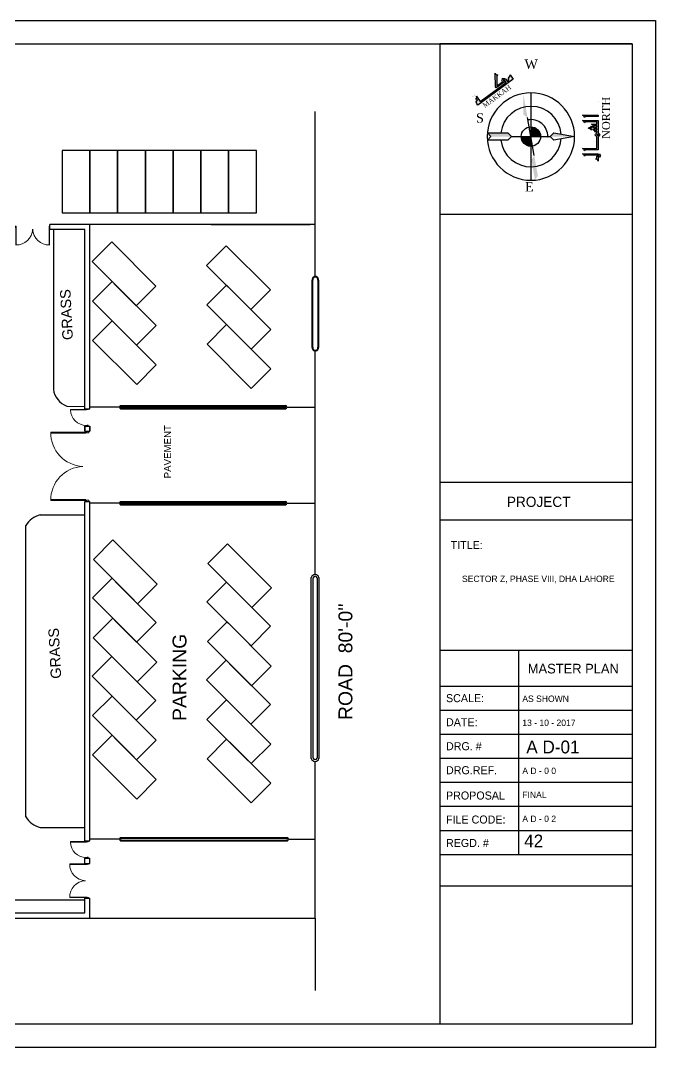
# Model space of a CAD drawing. Header units: inches. Extents: x -6210 to 141093, y -2740 to 21225.
# Drawn here: x 73746 to 75943, y 5086 to 8639 of the extents above; entities that cross this region are included whole.
import ezdxf
from ezdxf.enums import TextEntityAlignment as Align

# ---------------------------------------------------------------- set-up
doc = ezdxf.new("R2010")
doc.units = ezdxf.units.IN
doc.header["$LTSCALE"] = 100
doc.header["$MEASUREMENT"] = 0
doc.linetypes.add('ACAD_ISO02W100', pattern=[15, 12, -3])
for name, color, linetype in [('1text', 6, 'Continuous'), ('boundary wall', 37, 'Continuous'), ('car area', 53, 'Continuous'), ('pavement', 31, 'Continuous'), ('road', 253, 'Continuous'), ('SEAL', 5, 'Continuous'), ('walls', 1, 'Continuous')]:
    doc.layers.add(name, color=color, linetype=linetype)
doc.layers.add('DOOR', color=11, linetype='Continuous', lineweight=5)
doc.styles.add('ROMAND', font='stylu.ttf', dxfattribs={"height": 2})
doc.styles.add('SEAL TEXT', font='stylu.ttf', dxfattribs={"height": 4})
doc.styles.get("Standard").update_dxf_attribs({"font": 'arial.ttf', "height": 4})
doc.styles.add('step1', font='times.ttf')

# ---------------------------------------------------------------- blocks, each defined once
blk = doc.blocks.new('D')
at = {"layer": 'DOOR'}
for p, q in [((73476.8, 10997.4), (73476.8, 10955.3)), ((73478, 10955.3), (73478, 10997.4)), ((73557.4, 10955.3), (73557.4, 10997.4)), ((73558.5, 10997.4), (73558.5, 10955.3)), ((73475.7, 10955.4), (73476.8, 10955.4)), ((73475.7, 10952), (73475.7, 10955.4)), ((73477.4, 10952), (73475.7, 10952)), ((73476.8, 10955.4), (73476.8, 10954.2)), ((73476.8, 10955.3), (73478, 10955.3)), ((73476.8, 10954.2), (73477.4, 10954.2)), ((73477.4, 10954.2), (73477.4, 10952)), ((73558.5, 10955.3), (73557.4, 10955.3)), ((73557.9, 10954.2), (73557.9, 10952)), ((73558.5, 10954.2), (73557.9, 10954.2)), ((73557.9, 10952), (73559.7, 10952)), ((73559.7, 10955.4), (73558.5, 10955.4)), ((73558.5, 10955.4), (73558.5, 10954.2)), ((73559.7, 10952), (73559.7, 10955.4))]:
    blk.add_line(p, q, dxfattribs=at)
for centre, start, end in [((73477.4, 10957.1), 2.7057, 90.8209), ((73557.9, 10957.1), 89.1791, 177.2943)]:
    blk.add_arc(centre, 40.3, start, end, dxfattribs=at)
blk = doc.blocks.new('D1')
for points in [[(1.5, 40.9), (1.5, 1.9), (3, 1.9), (3, 40.9)], [(1.5, 0.4), (2.2, 0.4), (2.2, -1.9), (0, -1.9), (0, 1.9), (1.5, 1.9)], [(42, 1.9), (42, -1.9), (39.8, -1.9), (39.8, 0.4), (40.5, 0.4), (40.5, 1.9)]]:
    blk.add_lwpolyline(points, close=True)
blk.add_arc((1.5, 1.9), 39, 0, 88.1502)

msp = doc.modelspace()

# ---------------------------------------------------------------- hatches: boundary and pattern name
at = {"layer": 'SEAL'}
h = msp.add_hatch(color=1, dxfattribs=at)
h.paths.add_polyline_path([(75439.97182, 8450.30065), (75439.24308, 8445.74212, 0.4639651446), (75435.69221, 8431.20718), (75430.41126, 8427.36318), (75424.64525, 8435.2846, 0.3360676352), (75416.14827, 8437.84958, -0.3401326613), (75413.02185, 8438.76657, -0.3401326614), (75412.93362, 8435.50963, 0.3360676352), (75412.76311, 8426.63559), (75393.80361, 8412.83496), (75393.20925, 8445.23662, -0.3495815692), (75396.46141, 8449.51947, 0.3397814778), (75396.77971, 8450.13942, -0.3191193435), (75388.11151, 8456.57047), (75388.97821, 8409.32254), (75391.86121, 8405.36183), (75419.60683, 8425.55788), (75416.728, 8429.51286, -1.0014481943), (75420.68871, 8432.39587), (75426.45055, 8424.48017), (75336.40003, 8358.93236), (75323.48875, 8376.67006, -0.3191193435), (75320.45471, 8366.31194, 0.3397814778), (75321.08255, 8366.0095, -0.348589414), (75326.24799, 8364.57185), (75326.68128, 8363.97658, 0.4137593405), (75324.51694, 8350.30142), (75327.42794, 8346.30225), (75450.47641, 8435.86929)])
h.paths.add_polyline_path([(75439.65292, 8434.09019, -0.4142135624), (75440.73063, 8440.9339), (75443.61363, 8436.97319)], flags=16)
h.paths.add_polyline_path([(75332.44729, 8356.05516), (75328.48658, 8353.17216, -0.4142135624), (75329.56429, 8360.01587)], flags=16)
h.paths.add_polyline_path([(75318.73629, 8381.73074, 1), (75314.78355, 8378.85354, 1)], flags=17)
h.paths.add_polyline_path([(75312.79696, 8377.4075, 1), (75308.84422, 8374.5303, 1)], flags=17)
h = msp.add_hatch(color=1, dxfattribs=at)
h.paths.add_polyline_path([(75690.26482, 8293.11526, -0.3191193435), (75696.85377, 8284.56646, 0.3397814778), (75697.46778, 8284.89608, -0.3495815692), (75701.68669, 8288.22625), (75739.8725, 8288.22625), (75739.8725, 8280.05161), (75720.89776, 8280.05161, -0.3191193435), (75727.4867, 8271.50281, 0.3397814778), (75728.10071, 8271.83243, -0.3364379126), (75732.2817, 8275.1626), (75739.8725, 8275.1626), (75739.8725, 8270.48714), (75724.21399, 8270.48714, -0.3191193435), (75730.80294, 8261.93835, 0.3397814778), (75731.41695, 8262.26796, -0.3495815692), (75735.63841, 8265.59813), (75739.8725, 8265.59813), (75739.8725, 8260.92268), (75727.45281, 8260.92268, -0.3191193435), (75734.04175, 8252.37388, 0.3397814778), (75734.65576, 8252.7035, -0.3495815692), (75738.88184, 8256.03367), (75739.8725, 8256.03367), (75739.8725, 8249.9034, 0.2451985182), (75735.23817, 8244.92929, -0.3373722318), (75732.67695, 8242.97533, -0.3370545346), (75735.24044, 8241.01317, 0.2448904523), (75739.8725, 8236.04729), (75739.8725, 8196.43925), (75690.2595, 8196.43925, -0.3191193435), (75696.84844, 8187.89045, 0.3397814778), (75697.46245, 8188.22007, -0.3495815692), (75701.68002, 8191.55024), (75744.77137, 8191.55024), (75744.77137, 8236.04729, 0.7071067812), (75744.77137, 8249.9034), (75744.77137, 8293.11526)])
h.paths.add_polyline_path([(75742.32193, 8240.52591, -1), (75742.32193, 8245.42478, -1)], flags=16)
h.paths.add_polyline_path([(75690.24817, 8311.62525, -0.3191193435), (75696.83711, 8303.07646, 0.3397814778), (75697.45112, 8303.40608, -0.3495815692), (75701.66869, 8306.73624), (75744.76004, 8306.73624), (75744.76004, 8311.62525)])
h.paths.add_polyline_path([(75690.2595, 8177.96757, -0.3191193435), (75696.84844, 8169.41877, 0.3397814778), (75697.46245, 8169.74839, -0.3495815692), (75701.68431, 8173.07856), (75744.77137, 8173.07856, -1.0009002003), (75744.77137, 8169.21215), (75739.87598, 8169.21215), (75739.87598, 8163.85374, -0.3495815692), (75736.54581, 8159.63617, 0.3397814778), (75736.21619, 8159.02216, -0.3191193435), (75744.76499, 8152.43322), (75744.76499, 8164.31328, 0.3374609579), (75751.35627, 8169.31372, -0.3226431115), (75753.88936, 8171.14042, -0.3226431115), (75751.35627, 8172.96712, 0.3366570058), (75744.7847, 8177.96757)])
h.paths.add_polyline_path([(75720.2257, 8272.59539, 1), (75720.2257, 8267.70638, 1)], flags=17)
h.paths.add_polyline_path([(75720.2257, 8265.13044, 1), (75720.2257, 8260.24143, 1)], flags=17)
h.paths.add_polyline_path([(75713.76086, 8263.97391, 1), (75713.76086, 8268.86292, 1)], flags=17)

# ---------------------------------------------------------------- linework, layer by layer
at = {"layer": 'boundary wall'}
for p, q in [((74405.63403, 7933.33714), (73847.63403, 7933.34839)), ((73847.63403, 7915.41252), (73847.63403, 7933.34839)), ((73985.63403, 7295.5528), (73985.63403, 7933.3928)), ((74765.63403, 7933.32989), (74405.63403, 7933.3928)), ((74405.63403, 7933.3928), (74747.63403, 7933.3928)), ((73967.63403, 7915.41252), (73847.63403, 7915.41252)), ((73967.63403, 7295.5528), (73967.63403, 7915.41252)), ((73967.63403, 7295.5528), (73985.63403, 7295.5528)), ((73967.63403, 7235.5528), (73985.63403, 7235.5528)), ((73967.63403, 7235.5528), (73967.63403, 7217.5528)), ((73967.63403, 7217.5528), (73967.63403, 7235.5528)), ((73967.63403, 7217.5528), (73985.63403, 7217.5528)), ((73985.63403, 7217.5528), (73985.63403, 7235.5528)), ((73985.63403, 7235.5528), (73985.63403, 7217.5528)), ((73967.63403, 6974.5528), (73985.63403, 6974.5528)), ((73967.63403, 5800.39278), (73967.63403, 6974.5528)), ((73985.63403, 5800.39278), (73985.63403, 6974.5528)), ((73967.63403, 5800.39278), (73985.63403, 5800.39278)), ((73967.63403, 5740.39278), (73985.63403, 5740.39278)), ((73967.63403, 5722.39278), (73967.63403, 5740.39278)), ((73967.63403, 5722.39278), (73985.63403, 5722.39278)), ((73985.63403, 5722.39278), (73985.63403, 5740.39278)), ((73967.63403, 5551.39278), (73967.63403, 5602.39278)), ((73967.63403, 5602.39278), (73985.63403, 5602.39278)), ((73985.63403, 5533.39278), (73985.63403, 5602.39278)), ((71663.63403, 5551.39278), (73967.63403, 5551.39278)), ((71165.63403, 5533.39278), (74405.63403, 5533.39278)), ((74405.63403, 5533.39278), (74765.63403, 5533.38552))]:
    msp.add_line(p, q, dxfattribs=at)
at = {"layer": 'car area'}
for points in [[(73889.63403, 8189.36472), (73889.63403, 7973.36472), (73985.63403, 7973.36472), (73985.63403, 8189.36472)], [(73985.63403, 8189.36472), (73985.63403, 7973.36472), (74081.63403, 7973.36472), (74081.63403, 8189.36472)], [(74081.63403, 8189.36472), (74081.63403, 7973.36472), (74177.63403, 7973.36472), (74177.63403, 8189.36472)], [(74177.63403, 8189.36472), (74177.63403, 7973.36472), (74273.63403, 7973.36472), (74273.63403, 8189.36472)], [(74273.63403, 8189.36472), (74273.63403, 7973.36472), (74369.63403, 7973.36472), (74369.63403, 8189.36472)], [(74369.63403, 8189.36472), (74369.63403, 7973.36472), (74465.63403, 7973.36472), (74465.63403, 8189.36472)], [(74465.63403, 8189.36472), (74465.63403, 7973.36472), (74561.63403, 7973.36472), (74561.63403, 8189.36472)], [(74214.17485, 7719.91715), (74061.43979, 7872.65222), (73993.55753, 7804.76996), (74146.2926, 7652.0349)], [(74610.17485, 7706.58484), (74457.43979, 7859.31991), (74389.55754, 7791.43766), (74542.2926, 7638.70259)], [(74215.27889, 7583.04861), (74062.54383, 7735.78367), (73994.66158, 7667.90142), (74147.39664, 7515.16636)], [(74611.27889, 7569.7163), (74458.54383, 7722.45136), (74390.66158, 7654.56911), (74543.39664, 7501.83405)], [(74215.49416, 7447.06884), (74062.75909, 7599.8039), (73994.87684, 7531.92165), (74147.61191, 7379.18659)], [(74611.49416, 7433.73653), (74458.75909, 7586.47159), (74390.87684, 7518.58934), (74543.61191, 7365.85428)], [(74218.25134, 6688.87227), (74065.51628, 6841.60734), (73997.63403, 6773.72509), (74150.36909, 6620.99002)], [(74614.25135, 6675.53997), (74461.51628, 6828.27503), (74393.63403, 6760.39278), (74546.36909, 6607.65771)], [(74215.14914, 6556.20998), (74062.41407, 6708.94504), (73994.53182, 6641.06279), (74147.26689, 6488.32773)], [(74611.14914, 6542.87767), (74458.41407, 6695.61274), (74390.53182, 6627.73049), (74543.26689, 6474.99542)], [(74217.27706, 6418.31756), (74064.54199, 6571.05262), (73996.65974, 6503.17037), (74149.39481, 6350.4353)], [(74613.27706, 6404.98525), (74460.54199, 6557.72031), (74392.65974, 6489.83806), (74545.39481, 6337.103)], [(74214.17485, 6285.65526), (74061.43979, 6438.39033), (73993.55753, 6370.50808), (74146.2926, 6217.77301)], [(74610.17485, 6272.32295), (74457.43979, 6425.05802), (74389.55754, 6357.17577), (74542.2926, 6204.4407)], [(74215.27889, 6148.78672), (74062.54383, 6301.52178), (73994.66158, 6233.63953), (74147.39664, 6080.90447)], [(74611.27889, 6135.45441), (74458.54383, 6288.18947), (74390.66158, 6220.30722), (74543.39664, 6067.57216)], [(74215.49416, 6012.80695), (74062.75909, 6165.54201), (73994.87684, 6097.65976), (74147.61191, 5944.9247)], [(74611.49416, 5999.47464), (74458.75909, 6152.20971), (74390.87684, 6084.32745), (74543.61191, 5931.59239)]]:
    msp.add_lwpolyline(points, close=True, dxfattribs=at)
at = {"layer": 'pavement'}
for p, q in [((73859.31029, 7915.41252), (73859.30683, 7362.42445)), ((73905.36731, 7304.66861), (73967.63403, 7303.69888)), ((74087.73556, 7301.0403), (73985.63103, 7301.0403)), ((73985.63108, 7303.5528), (73985.63403, 7303.5528)), ((73985.63114, 7306.5528), (73985.63403, 7306.5528)), ((74091.71415, 7306.55067), (74662.5529, 7306.53916)), ((74091.71415, 7295.55067), (74662.5529, 7295.53916)), ((74092.26296, 7298.55066), (74661.98121, 7298.53917)), ((74092.28574, 7303.53917), (74661.98131, 7303.53917)), ((74662.5529, 7298.53916), (74662.55297, 7298.53916)), ((74666.53149, 7301.0403), (74765.66966, 7301.0383)), ((74087.73346, 6969.03843), (73985.63403, 6969.03843)), ((74091.71415, 6974.55067), (74662.5529, 6974.53916)), ((74092.25936, 6966.55066), (74661.98485, 6966.53917)), ((74092.28518, 6971.53917), (74661.98187, 6971.53917)), ((74666.53359, 6969.03954), (74765.66297, 6969.03754)), ((73814.05346, 6927.85988), (73967.63403, 6928.27655)), ((74091.71415, 6963.55067), (74662.5529, 6963.53916)), ((73763.76456, 5883.59521), (73763.76456, 6891.35037)), ((73814.05346, 5847.0857), (73967.63403, 5847.0857)), ((74089.05791, 5806.3791), (73985.63403, 5806.3791)), ((74091.71415, 5812.39064), (74669.63944, 5812.37899)), ((74091.71415, 5800.39064), (74669.63941, 5800.37899)), ((74093.02412, 5803.39061), (74668.32107, 5803.37902)), ((74093.03239, 5809.37902), (74668.32119, 5809.37902)), ((74672.29567, 5806.3791), (74765.64781, 5806.37439)), ((74765.63941, 5800.37706), (74765.63954, 5806.87383)), ((73967.63403, 5594.81984), (73422.18939, 5594.81984))]:
    msp.add_line(p, q, dxfattribs=at)
for points in [[(74754.72915, 7507.8456), (74754.72915, 7740.45313)], [(74756.95724, 7508.21538), (74756.95724, 7740.08335)], [(74774.40179, 7740.08335), (74774.40179, 7508.21538)], [(74776.62989, 7740.45313), (74776.62989, 7507.8456)], [(74751.70917, 6085.35911), (74751.70917, 6711.74286)], [(74757.70917, 6086.35489), (74757.70917, 6710.74709)], [(74772.37067, 6710.74709), (74772.37067, 6086.35489)], [(74778.37067, 6711.74286), (74778.37067, 6085.35911)]]:
    msp.add_lwpolyline(points, dxfattribs=at)
for centre, radius, start, end in [((74765.67952, 7741.95603), 11.05302, 352.18520152, 187.81479848), ((74765.67952, 7741.78194), 8.88613, 348.98004734, 191.01995266), ((74765.67952, 7506.3427), 11.05302, 172.18520152, 7.81479848), ((74765.67952, 7506.51679), 8.88613, 168.98004734, 11.01995266), ((73931.87324, 7373.0518), 73.34047, 188.33173447, 248.81321981), ((74093.5265, 7301.0392), 5.79094, 108.2160517, 251.76206528), ((74093.5265, 7301.0392), 2.79094, 116.39572741, 243.60661948), ((74660.74055, 7301.0392), 2.79094, 296.39338052, 63.60427259), ((74660.74055, 7301.0392), 5.79094, 288.23793472, 71.7839483), ((74093.5244, 6969.03843), 5.79094, 108.2160517, 251.76206528), ((74093.5244, 6969.03843), 2.79094, 116.36034947, 243.57132246), ((74660.74265, 6969.03843), 5.79094, 108.21374185, 108.23793472), ((74660.74265, 6969.03843), 2.79094, 296.42867754, 63.63965053), ((74660.74265, 6969.03843), 5.79094, 288.23793472, 71.7839483), ((73830.67062, 6852.08189), 77.57857, 102.36846564, 149.59048742), ((74765.03992, 6707.79267), 13.9037, 16.50571945, 163.49428055), ((74765.03992, 6707.79267), 7.9037, 21.95031567, 158.04968433), ((74765.03992, 6089.30931), 13.9037, 196.50571945, 343.49428055), ((74765.03992, 6089.30931), 7.9037, 201.95031567, 338.04968433), ((73830.67062, 5922.8637), 77.57857, 210.40951258, 257.63153436), ((74097.16273, 5806.3791), 8.10482, 132.24417293, 227.75813692), ((74097.16273, 5806.3791), 5.10482, 144.00863161, 215.99367825), ((74664.19085, 5806.3791), 5.10482, 324.00632175, 35.99136839), ((74664.19085, 5806.3791), 8.10482, 312.24186308, 47.75582707)]:
    msp.add_arc(centre, radius, start, end, dxfattribs=at)
at = {"layer": 'road', "linetype": 'ACAD_ISO02W100'}
for p, q in [((74765.68241, 7933.32989), (74765.68241, 8323.82305)), ((74765.63403, 5533.39278), (74765.63403, 5282.47987))]:
    msp.add_line(p, q, dxfattribs=at)
at = {"layer": 'road'}
for p, q in [((74765.67877, 7753.00905), (74765.68241, 7933.32989)), ((74765.65798, 6721.68262), (74765.67358, 7495.28968)), ((74765.63403, 5533.39278), (74765.66138, 6075.4195))]:
    msp.add_line(p, q, dxfattribs=at)
at = {"layer": 'SEAL', "color": 1}
for p, q in [((75197.01297, 8557.83661), (75197.01297, 5166.38356)), ((75861.81486, 8557.83661), (75197.01297, 8557.83661)), ((75861.81486, 8557.83661), (75197.01297, 8557.83661)), ((75861.81486, 8557.83661), (75197.01297, 8557.83661)), ((75511.60515, 8387.80134), (75511.60515, 8086.51707)), ((75744.77137, 8359.76956), (75744.77669, 8359.75302)), ((75523.28276, 8171.23062), (75499.95617, 8303.0873)), ((75360.96301, 8249.71272), (75432.09958, 8249.71272)), ((75373.51653, 8237.15921), (75360.96301, 8249.71272)), ((75432.09958, 8249.71272), (75444.65309, 8237.15921)), ((75511.60515, 8268.13287), (75524.30462, 8268.13287)), ((75511.60515, 8265.51756), (75529.39415, 8265.51756)), ((75511.60515, 8262.90224), (75533.0047, 8262.90224)), ((75511.60515, 8260.28693), (75535.80749, 8260.28693)), ((75511.60515, 8257.67161), (75538.0605, 8257.67161)), ((75511.60515, 8255.0563), (75539.89541, 8255.0563)), ((75511.60515, 8252.44098), (75541.38957, 8252.44098)), ((75511.60515, 8249.82567), (75542.59233, 8249.82567)), ((75511.60515, 8247.21035), (75543.53662, 8247.21035)), ((75511.60515, 8244.59504), (75544.2449, 8244.59504)), ((75578.55721, 8237.15921), (75591.11072, 8249.71272)), ((75591.11072, 8249.71272), (75662.24728, 8237.15921)), ((75360.96301, 8224.6057), (75373.51653, 8237.15921)), ((75432.09958, 8224.6057), (75360.96301, 8224.6057)), ((75444.65309, 8237.15921), (75432.09958, 8224.6057)), ((75444.65309, 8237.15921), (75578.55721, 8237.15921)), ((75478.13163, 8236.7491), (75511.60515, 8236.7491)), ((75478.26611, 8234.13378), (75511.60515, 8234.13378)), ((75478.60778, 8231.51847), (75511.60515, 8231.51847)), ((75479.16317, 8228.90315), (75511.60515, 8228.90315)), ((75479.94353, 8226.28784), (75511.60515, 8226.28784)), ((75480.96606, 8223.67252), (75511.60515, 8223.67252)), ((75482.25604, 8221.05721), (75511.60515, 8221.05721)), ((75483.85075, 8218.44189), (75511.60515, 8218.44189)), ((75485.80663, 8215.82658), (75511.60515, 8215.82658)), ((75488.21412, 8213.21126), (75511.60515, 8213.21126)), ((75491.23268, 8210.59595), (75511.60515, 8210.59595)), ((75495.19615, 8207.98063), (75511.60515, 8207.98063)), ((75511.60515, 8241.97972), (75544.73229, 8241.97972)), ((75511.60515, 8239.36441), (75545.00847, 8239.36441)), ((75591.11072, 8224.6057), (75578.55721, 8237.15921)), ((75662.24728, 8237.15921), (75591.11072, 8224.6057)), ((75501.12693, 8205.36532), (75511.60515, 8205.36532)), ((75861.81486, 7040.80442), (75197.01297, 7040.80442)), ((75861.81486, 6909.42071), (75197.01297, 6909.42071)), ((75861.81486, 6458.8545), (75197.01297, 6458.8545)), ((75468.15532, 6458.8545), (75468.15532, 6084.94779)), ((75861.81486, 6334.20414), (75197.01297, 6334.20414)), ((75861.81486, 6251.10391), (75197.01297, 6251.10391)), ((75861.81486, 6168.00367), (75197.01297, 6168.00367)), ((75861.81486, 6084.94779), (75197.01297, 6084.94779)), ((75468.15532, 6084.94779), (75468.15532, 5752.59119)), ((75861.81486, 6001.84755), (75197.01297, 6001.84755)), ((75861.81486, 5918.79166), (75197.01297, 5918.79166)), ((75861.81486, 5835.69143), (75197.01297, 5835.69143)), ((75861.81486, 5752.59119), (75197.01297, 5752.59119)), ((75861.81486, 5643.42015), (75197.01297, 5643.42015))]:
    msp.add_line(p, q, dxfattribs=at)
for points in [[(75942.56375, 8638.58549), (75942.56375, 5085.63468), (70650.557, 5085.63468), (70650.557, 8638.58549)], [(75861.81486, 8557.83661), (75861.81486, 5166.38356), (70731.30589, 5166.38356), (70731.30589, 8557.83661)]]:
    msp.add_lwpolyline(points, close=True, dxfattribs=at)
for points in [[(75327.42794, 8346.30225), (75324.53482, 8350.27686, -0.4146674323), (75326.68128, 8363.97658), (75326.24446, 8364.57671, 0.3481993604), (75321.08255, 8366.0095, -0.3397814778), (75320.45471, 8366.31194, 0.3191193435), (75323.48875, 8376.67006), (75336.40003, 8358.93236), (75426.45055, 8424.48017), (75420.68454, 8432.4016, 0.9985538999), (75416.72383, 8429.51859), (75419.60683, 8425.55788), (75391.86121, 8405.36183), (75388.97821, 8409.32254), (75388.11151, 8456.57047, 0.3191193435), (75396.77971, 8450.13942, -0.3397814778), (75396.46141, 8449.51947, 0.3468865536), (75393.20849, 8445.2781), (75393.80361, 8412.83496), (75412.76311, 8426.63559, -0.3383193989), (75412.97061, 8435.55615, 0.3339400474), (75413.02185, 8438.76657, 0.3339400475), (75416.09264, 8437.82868, -0.3383193989), (75424.64525, 8435.2846), (75430.41126, 8427.36318), (75435.69221, 8431.20718, -0.4639651446), (75439.24308, 8445.74212), (75439.97182, 8450.30065), (75450.47641, 8435.86929), (75327.42794, 8346.30225)], [(75701.63211, 8306.73624, 0.3472041367), (75697.45112, 8303.40608, -0.3397814778), (75696.83711, 8303.07646, 0.3191193435), (75690.24817, 8311.62525), (75744.76004, 8311.62525), (75744.76004, 8306.73624), (75701.63211, 8306.73624)], [(75739.87598, 8163.81716), (75739.87598, 8169.21215), (75744.77485, 8169.21215, 1), (75744.77137, 8173.07856), (75744.77137, 8173.07856), (75701.64344, 8173.07856, 0.346926768), (75697.46245, 8169.74839, -0.3397814778), (75696.84844, 8169.41877, 0.3191193435), (75690.2595, 8177.96757), (75744.77137, 8177.96757, -0.3372006444), (75751.35627, 8172.96712, 0.3226431115), (75753.88936, 8171.14042, 0.3226431115), (75751.35627, 8169.31372, -0.3374609579), (75744.76499, 8164.31328), (75744.76499, 8152.43322, 0.3191193435), (75736.21619, 8159.02216, -0.3397814778), (75736.54581, 8159.63617, 0.3472041367), (75739.87598, 8163.81716)]]:
    msp.add_lwpolyline(points, format="xyb", dxfattribs=at)
msp.add_lwpolyline([(75744.77137, 8293.11526), (75744.77137, 8249.9034, -0.7071067812), (75744.77137, 8236.04729), (75744.77137, 8191.55024), (75744.77137, 8191.55024), (75701.64344, 8191.55024, 0.3472041367), (75697.46245, 8188.22007, -0.3397814778), (75696.84844, 8187.89045, 0.3191193435), (75690.2595, 8196.43925), (75739.8725, 8196.43925), (75739.8725, 8236.04729, -0.2453138661), (75735.23732, 8241.02449, 0.3369557686), (75732.66616, 8242.97534, 0.3381699552), (75735.23732, 8244.92622, -0.2453131734), (75739.8725, 8249.9034), (75739.8725, 8256.03367), (75738.83675, 8256.03367, 0.3466548835), (75734.65576, 8252.7035, -0.3397814778), (75734.04175, 8252.37388, 0.3191193435), (75727.45281, 8260.92268), (75739.8725, 8260.92268), (75739.8725, 8265.59813), (75735.59794, 8265.59813, 0.3469526012), (75731.41695, 8262.26796, -0.3397814778), (75730.80294, 8261.93835, 0.3191193435), (75724.21399, 8270.48714), (75739.8725, 8270.48714), (75739.8725, 8275.1626), (75732.2817, 8275.1626, 0.3364379126), (75728.10071, 8271.83243, -0.3397814778), (75727.4867, 8271.50281, 0.3191193435), (75720.89776, 8280.05161), (75739.8725, 8280.05161), (75739.8725, 8288.22625), (75701.64877, 8288.22625, 0.3471171411), (75697.46778, 8284.89608, -0.3397814778), (75696.85377, 8284.56646, 0.3191193435), (75690.26482, 8293.11526)], format="xyb", close=True, dxfattribs=at)
for centre, radius in [((75511.60515, 8237.15921), 33.47603), ((75713.76086, 8266.41841), 2.44451), ((75720.2257, 8270.15088), 2.44451), ((75720.2257, 8262.68594), 2.44451), ((75742.32193, 8242.97534), 2.44944)]:
    msp.add_circle(centre, radius, dxfattribs=at)
for centre, radius, start, end in [((75511.60515, 8237.15921), 151.1652, 90, 270), ((75511.60515, 8237.15921), 151.1652, 270, 90), ((75511.60515, 8237.15921), 104.61259, 4.48437871, 173.10789742), ((75511.6558, 8237.18338), 58.5324, 359.97634093, 100.07151276), ((75511.60515, 8237.15921), 104.61259, 186.89210258, 355.51562129), ((75570.1882, 8237.15921), 2.09225, 90, 270), ((75570.1882, 8237.15921), 2.09225, 270, 90)]:
    msp.add_arc(centre, radius, start, end, dxfattribs=at)
for points in [[(75499.95617, 8303.0873), (75485.40774, 8313.26199), (75485.37705, 8385.49772)], [(75514.63056, 8293.43417), (75514.13804, 8298.43136), (75501.41982, 8294.81381)], [(75360.96301, 8249.71272), (75432.09958, 8249.71272), (75373.51653, 8237.15921), (75444.65309, 8237.15921)], [(75578.55721, 8237.15921), (75591.11072, 8249.71272), (75662.24728, 8237.15921)], [(75525.50031, 8086.63333), (75513.10806, 8156.68219), (75535.675, 8101.18176), (75523.28276, 8171.23062)]]:
    msp.add_solid(points, dxfattribs=at)
at = {"layer": 'walls'}
msp.add_line((75197.01297, 7968.21878), (75861.81486, 7968.21878), dxfattribs=at)

# ---------------------------------------------------------------- block references
at = {"layer": 'DOOR', "extrusion": (1e-16, 1.83697e-32, -1), "xscale": 1.428571428571366, "yscale": 1.428571428571366, "zscale": 1.428571428571366, "rotation": 270}
for p in [(-73976.63403, 7295.5528), (-73976.63403, 5800.39278)]:
    msp.add_blockref('D1', p, dxfattribs=at)
at = {"layer": 'walls'}
for p, xscale, yscale, zscale, rotation in [((178812.89931, 23572.56191), 1.428571718558486, 1.428571718558486, 1.428571718558486, 180), ((105664.04, -205580.06607), 2.892857141340663, 2.892857141340663, 2.892857141340663, 90), ((89626.32346, -99362.85111), 1.428571427822679, 1.428571427822679, 1.428571427822679, 90)]:
    msp.add_blockref('D', p, dxfattribs=dict(at, xscale=xscale, yscale=yscale, zscale=zscale, rotation=rotation))

# ---------------------------------------------------------------- texts
at = {"layer": '1text', "attachment_point": 1}
for s, width, insert, char_height, rotation in [('GRASS', 357.290061, (73891.11673, 7532.2559), 36, 92.98265153), ('PAVEMENT', 408.0624556, (74242.39778, 7054.66232), 24, 90), ("ROAD  80'-0''", 408.0624556, (74845.78118, 6218.43129), 48, 90), ('GRASS', 357.290061, (73850.75019, 6360.31098), 36, 92.98265153), ('PARKING', 408.0624556, (74271.80839, 6215.18365), 48, 90)]:
    msp.add_mtext_dynamic_manual_height_columns(s, width=width, gutter_width=240, heights=[0], dxfattribs=dict(at, insert=insert, char_height=char_height, rotation=rotation))
at = {"layer": 'SEAL', "color": 1, "style": 'step1'}
for s, p in [('W', (75512.65104, 8487.28556)), ('E', (75506.09439, 8063.44866))]:
    msp.add_text(s, height=32.65915, dxfattribs=at).set_placement(p, align=Align.MIDDLE)
msp.add_text('MAKKAH', height=16.796133, rotation=36.05089031, dxfattribs=at).set_placement((75352.17129, 8335.97377))
msp.add_text('NORTH', height=27.993555, rotation=90, dxfattribs=at).set_placement((75785.43575, 8301.93526), align=Align.CENTER)
msp.add_text('S', height=32.65915, dxfattribs=at).set_placement((75335.30152, 8285.24426), align=Align.CENTER)
at = {"layer": 'SEAL', "color": 1}
for s, height, style, p in [('PROJECT', 35.317601, 'ROMAND', (75428.3565, 6955.78645)), ('TITLE:', 27.700079, 'ROMAND', (75233.97382, 6810.03309)), ('SECTOR Z, PHASE VIII, DHA LAHORE ', 22.1312031, 'SEAL TEXT', (75273.17247, 6695.91797)), ('MASTER PLAN', 33.3870756, 'SEAL TEXT', (75500.78582, 6379.68804)), ('SCALE:', 27.700079, 'ROMAND', (75217.78803, 6280.29327)), ('AS SHOWN', 22.131203, 'SEAL TEXT', (75481.90488, 6281.06436)), ('DATE:', 27.700079, 'ROMAND', (75217.78803, 6197.19303)), ('13 - 10 - 2017', 22.1312031, 'SEAL TEXT', (75481.90488, 6197.96412)), ('A D-01', 44.262406, 'SEAL TEXT', (75495.65444, 6103.06828)), ('DRG. #', 27.700079, 'ROMAND', (75217.78803, 6114.0928)), ('DRG.REF.', 27.700079, 'ROMAND', (75217.78803, 6031.03691)), ('A D - 0 0', 22.131203, 'SEAL TEXT', (75481.90488, 6031.808)), ('PROPOSAL', 27.700079, 'ROMAND', (75217.78803, 5943.47941)), ('FINAL', 22.131203, 'SEAL TEXT', (75481.90488, 5948.75212)), ('FILE CODE:', 27.700079, 'ROMAND', (75217.78803, 5860.37917)), ('A D - 0 2', 22.131203, 'SEAL TEXT', (75481.90488, 5865.69623)), ('REGD. #', 27.700079, 'ROMAND', (75217.78803, 5779.23527)), ('42', 44.262406, 'SEAL TEXT', (75488.24521, 5777.87592))]:
    msp.add_text(s, height=height, dxfattribs=dict(at, style=style)).set_placement(p)

doc.saveas('drawing.dxf')
